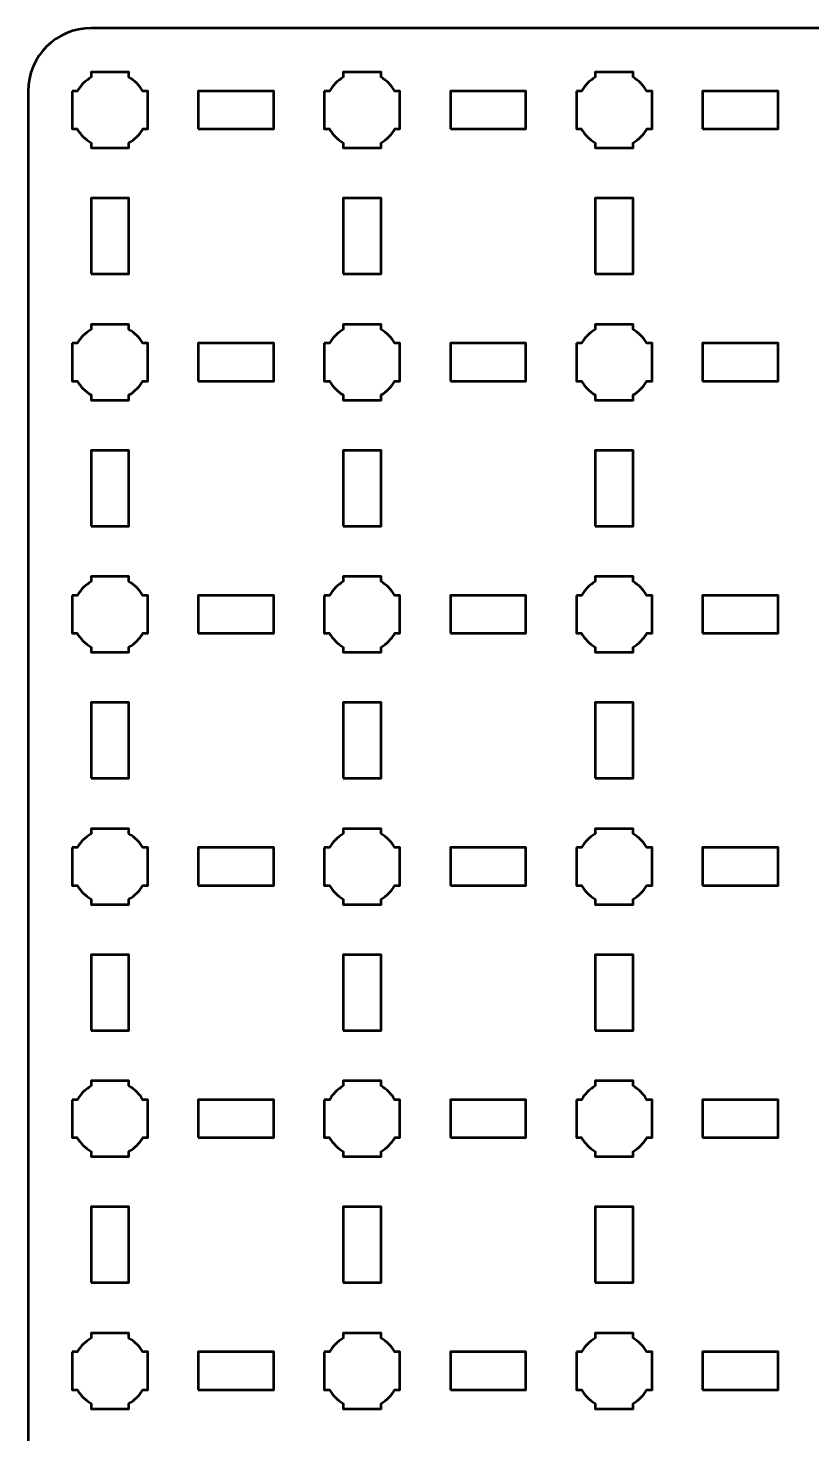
# Model space of a CAD drawing. Header units: centimetres. Extents: x -24.1 to 3.1, y -26.5 to -3.2.
# Drawn here: x -24.15 to -17.93, y -14.35 to -3.2 of the extents above; entities that cross this region are included whole.
import ezdxf

# ---------------------------------------------------------------- set-up
doc = ezdxf.new("R2010")
doc.units = ezdxf.units.CM
doc.header["$MEASUREMENT"] = 0
doc.layers.add('Layer 1', color=7, linetype='Continuous')

msp = doc.modelspace()

# ---------------------------------------------------------------- linework, layer by layer
at = {"layer": 'Layer 1', "lineweight": 53}
for points in [[(-22.8, -4), (-22.2, -4), (-22.2, -3.7), (-22.8, -3.7), (-22.8, -4)], [(-20.8, -4), (-20.2, -4), (-20.2, -3.7), (-20.8, -3.7), (-20.8, -4)], [(-18.8, -4), (-18.2, -4), (-18.2, -3.7), (-18.8, -3.7), (-18.8, -4)], [(-23.65, -5.15), (-23.35, -5.15), (-23.35, -4.55), (-23.65, -4.55), (-23.65, -5.15)], [(-21.65, -5.15), (-21.35, -5.15), (-21.35, -4.55), (-21.65, -4.55), (-21.65, -5.15)], [(-19.65, -5.15), (-19.35, -5.15), (-19.35, -4.55), (-19.65, -4.55), (-19.65, -5.15)], [(-22.8, -6), (-22.2, -6), (-22.2, -5.7), (-22.8, -5.7), (-22.8, -6)], [(-20.8, -6), (-20.2, -6), (-20.2, -5.7), (-20.8, -5.7), (-20.8, -6)], [(-18.8, -6), (-18.2, -6), (-18.2, -5.7), (-18.8, -5.7), (-18.8, -6)], [(-23.65, -7.15), (-23.35, -7.15), (-23.35, -6.55), (-23.65, -6.55), (-23.65, -7.15)], [(-21.65, -7.15), (-21.35, -7.15), (-21.35, -6.55), (-21.65, -6.55), (-21.65, -7.15)], [(-19.65, -7.15), (-19.35, -7.15), (-19.35, -6.55), (-19.65, -6.55), (-19.65, -7.15)], [(-22.8, -8), (-22.2, -8), (-22.2, -7.7), (-22.8, -7.7), (-22.8, -8)], [(-20.8, -8), (-20.2, -8), (-20.2, -7.7), (-20.8, -7.7), (-20.8, -8)], [(-18.8, -8), (-18.2, -8), (-18.2, -7.7), (-18.8, -7.7), (-18.8, -8)], [(-23.65, -9.15), (-23.35, -9.15), (-23.35, -8.55), (-23.65, -8.55), (-23.65, -9.15)], [(-21.65, -9.15), (-21.35, -9.15), (-21.35, -8.55), (-21.65, -8.55), (-21.65, -9.15)], [(-19.65, -9.15), (-19.35, -9.15), (-19.35, -8.55), (-19.65, -8.55), (-19.65, -9.15)], [(-22.8, -10), (-22.2, -10), (-22.2, -9.7), (-22.8, -9.7), (-22.8, -10)], [(-20.8, -10), (-20.2, -10), (-20.2, -9.7), (-20.8, -9.7), (-20.8, -10)], [(-18.8, -10), (-18.2, -10), (-18.2, -9.7), (-18.8, -9.7), (-18.8, -10)], [(-23.65, -11.15), (-23.35, -11.15), (-23.35, -10.55), (-23.65, -10.55), (-23.65, -11.15)], [(-21.65, -11.15), (-21.35, -11.15), (-21.35, -10.55), (-21.65, -10.55), (-21.65, -11.15)], [(-19.65, -11.15), (-19.35, -11.15), (-19.35, -10.55), (-19.65, -10.55), (-19.65, -11.15)], [(-22.8, -12), (-22.2, -12), (-22.2, -11.7), (-22.8, -11.7), (-22.8, -12)], [(-20.8, -12), (-20.2, -12), (-20.2, -11.7), (-20.8, -11.7), (-20.8, -12)], [(-18.8, -12), (-18.2, -12), (-18.2, -11.7), (-18.8, -11.7), (-18.8, -12)], [(-23.65, -13.15), (-23.35, -13.15), (-23.35, -12.55), (-23.65, -12.55), (-23.65, -13.15)], [(-21.65, -13.15), (-21.35, -13.15), (-21.35, -12.55), (-21.65, -12.55), (-21.65, -13.15)], [(-19.65, -13.15), (-19.35, -13.15), (-19.35, -12.55), (-19.65, -12.55), (-19.65, -13.15)], [(-22.8, -14), (-22.2, -14), (-22.2, -13.7), (-22.8, -13.7), (-22.8, -14)], [(-20.8, -14), (-20.2, -14), (-20.2, -13.7), (-20.8, -13.7), (-20.8, -14)], [(-18.8, -14), (-18.2, -14), (-18.2, -13.7), (-18.8, -13.7), (-18.8, -14)]]:
    msp.add_lwpolyline(points, close=True, dxfattribs=at)
for points, knots in [([(-24.15, -26), (-24.15, -26), (-24.15, -3.7), (-24.15, -3.7), (-24.15, -3.7), (-24.15, -3.42391), (-23.92609, -3.2), (-23.65, -3.2), (-23.65, -3.2), (-23.65, -3.2), (2.65, -3.2), (2.65, -3.2), (2.65, -3.2), (2.92609, -3.2), (3.15, -3.42391), (3.15, -3.7), (3.15, -3.7), (3.15, -3.7), (3.15, -26), (3.15, -26), (3.15, -26), (3.15, -26.27609), (2.92609, -26.5), (2.65, -26.5), (2.65, -26.5), (2.65, -26.5), (-23.65, -26.5), (-23.65, -26.5), (-23.65, -26.5), (-23.92609, -26.5), (-24.15, -26.27609), (-24.15, -26)], [0, 0, 0, 0, 0.125, 0.125, 0.125, 0.125, 0.25, 0.25, 0.25, 0.25, 0.375, 0.375, 0.375, 0.375, 0.5, 0.5, 0.5, 0.5, 0.625, 0.625, 0.625, 0.625, 0.75, 0.75, 0.75, 0.75, 0.875, 0.875, 0.875, 0.875, 1, 1, 1, 1]), ([(-23.8, -3.7), (-23.8, -3.7), (-23.75985, -3.7), (-23.75985, -3.7), (-23.75985, -3.7), (-23.7335, -3.65447), (-23.69553, -3.6165), (-23.65, -3.59015), (-23.65, -3.59015), (-23.65, -3.59015), (-23.65, -3.55), (-23.65, -3.55), (-23.65, -3.55), (-23.65, -3.55), (-23.5, -3.55), (-23.5, -3.55), (-23.5, -3.55), (-23.5, -3.55), (-23.35, -3.55), (-23.35, -3.55), (-23.35, -3.55), (-23.35, -3.55), (-23.35, -3.59015), (-23.35, -3.59015), (-23.35, -3.59015), (-23.30447, -3.6165), (-23.2665, -3.65447), (-23.24015, -3.7), (-23.24015, -3.7), (-23.24015, -3.7), (-23.2, -3.7), (-23.2, -3.7), (-23.2, -3.7), (-23.2, -3.7), (-23.2, -3.85), (-23.2, -3.85), (-23.2, -3.85), (-23.2, -3.85), (-23.2, -4), (-23.2, -4), (-23.2, -4), (-23.2, -4), (-23.24015, -4), (-23.24015, -4), (-23.24015, -4), (-23.2665, -4.04553), (-23.30447, -4.0835), (-23.35, -4.10985), (-23.35, -4.10985), (-23.35, -4.10985), (-23.35, -4.15), (-23.35, -4.15), (-23.35, -4.15), (-23.35, -4.15), (-23.5, -4.15), (-23.5, -4.15), (-23.5, -4.15), (-23.5, -4.15), (-23.65, -4.15), (-23.65, -4.15), (-23.65, -4.15), (-23.65, -4.15), (-23.65, -4.10985), (-23.65, -4.10985), (-23.65, -4.10985), (-23.69553, -4.0835), (-23.7335, -4.04553), (-23.75985, -4), (-23.75985, -4), (-23.75985, -4), (-23.8, -4), (-23.8, -4), (-23.8, -4), (-23.8, -4), (-23.8, -3.85), (-23.8, -3.85), (-23.8, -3.85), (-23.8, -3.85), (-23.8, -3.7), (-23.8, -3.7)], [0, 0, 0, 0, 0.05, 0.05, 0.05, 0.05, 0.1, 0.1, 0.1, 0.1, 0.15, 0.15, 0.15, 0.15, 0.2, 0.2, 0.2, 0.2, 0.25, 0.25, 0.25, 0.25, 0.3, 0.3, 0.3, 0.3, 0.35, 0.35, 0.35, 0.35, 0.4, 0.4, 0.4, 0.4, 0.45, 0.45, 0.45, 0.45, 0.5, 0.5, 0.5, 0.5, 0.55, 0.55, 0.55, 0.55, 0.6, 0.6, 0.6, 0.6, 0.65, 0.65, 0.65, 0.65, 0.7, 0.7, 0.7, 0.7, 0.75, 0.75, 0.75, 0.75, 0.8, 0.8, 0.8, 0.8, 0.85, 0.85, 0.85, 0.85, 0.9, 0.9, 0.9, 0.9, 0.95, 0.95, 0.95, 0.95, 1, 1, 1, 1]), ([(-21.8, -3.7), (-21.8, -3.7), (-21.75985, -3.7), (-21.75985, -3.7), (-21.75985, -3.7), (-21.7335, -3.65447), (-21.69553, -3.6165), (-21.65, -3.59015), (-21.65, -3.59015), (-21.65, -3.59015), (-21.65, -3.55), (-21.65, -3.55), (-21.65, -3.55), (-21.65, -3.55), (-21.5, -3.55), (-21.5, -3.55), (-21.5, -3.55), (-21.5, -3.55), (-21.35, -3.55), (-21.35, -3.55), (-21.35, -3.55), (-21.35, -3.55), (-21.35, -3.59015), (-21.35, -3.59015), (-21.35, -3.59015), (-21.30447, -3.6165), (-21.2665, -3.65447), (-21.24015, -3.7), (-21.24015, -3.7), (-21.24015, -3.7), (-21.2, -3.7), (-21.2, -3.7), (-21.2, -3.7), (-21.2, -3.7), (-21.2, -3.85), (-21.2, -3.85), (-21.2, -3.85), (-21.2, -3.85), (-21.2, -4), (-21.2, -4), (-21.2, -4), (-21.2, -4), (-21.24015, -4), (-21.24015, -4), (-21.24015, -4), (-21.2665, -4.04553), (-21.30447, -4.0835), (-21.35, -4.10985), (-21.35, -4.10985), (-21.35, -4.10985), (-21.35, -4.15), (-21.35, -4.15), (-21.35, -4.15), (-21.35, -4.15), (-21.5, -4.15), (-21.5, -4.15), (-21.5, -4.15), (-21.5, -4.15), (-21.65, -4.15), (-21.65, -4.15), (-21.65, -4.15), (-21.65, -4.15), (-21.65, -4.10985), (-21.65, -4.10985), (-21.65, -4.10985), (-21.69553, -4.0835), (-21.7335, -4.04553), (-21.75985, -4), (-21.75985, -4), (-21.75985, -4), (-21.8, -4), (-21.8, -4), (-21.8, -4), (-21.8, -4), (-21.8, -3.85), (-21.8, -3.85), (-21.8, -3.85), (-21.8, -3.85), (-21.8, -3.7), (-21.8, -3.7)], [0, 0, 0, 0, 0.05, 0.05, 0.05, 0.05, 0.1, 0.1, 0.1, 0.1, 0.15, 0.15, 0.15, 0.15, 0.2, 0.2, 0.2, 0.2, 0.25, 0.25, 0.25, 0.25, 0.3, 0.3, 0.3, 0.3, 0.35, 0.35, 0.35, 0.35, 0.4, 0.4, 0.4, 0.4, 0.45, 0.45, 0.45, 0.45, 0.5, 0.5, 0.5, 0.5, 0.55, 0.55, 0.55, 0.55, 0.6, 0.6, 0.6, 0.6, 0.65, 0.65, 0.65, 0.65, 0.7, 0.7, 0.7, 0.7, 0.75, 0.75, 0.75, 0.75, 0.8, 0.8, 0.8, 0.8, 0.85, 0.85, 0.85, 0.85, 0.9, 0.9, 0.9, 0.9, 0.95, 0.95, 0.95, 0.95, 1, 1, 1, 1]), ([(-19.8, -3.7), (-19.8, -3.7), (-19.75985, -3.7), (-19.75985, -3.7), (-19.75985, -3.7), (-19.7335, -3.65447), (-19.69553, -3.6165), (-19.65, -3.59015), (-19.65, -3.59015), (-19.65, -3.59015), (-19.65, -3.55), (-19.65, -3.55), (-19.65, -3.55), (-19.65, -3.55), (-19.5, -3.55), (-19.5, -3.55), (-19.5, -3.55), (-19.5, -3.55), (-19.35, -3.55), (-19.35, -3.55), (-19.35, -3.55), (-19.35, -3.55), (-19.35, -3.59015), (-19.35, -3.59015), (-19.35, -3.59015), (-19.30447, -3.6165), (-19.2665, -3.65447), (-19.24015, -3.7), (-19.24015, -3.7), (-19.24015, -3.7), (-19.2, -3.7), (-19.2, -3.7), (-19.2, -3.7), (-19.2, -3.7), (-19.2, -3.85), (-19.2, -3.85), (-19.2, -3.85), (-19.2, -3.85), (-19.2, -4), (-19.2, -4), (-19.2, -4), (-19.2, -4), (-19.24015, -4), (-19.24015, -4), (-19.24015, -4), (-19.2665, -4.04553), (-19.30447, -4.0835), (-19.35, -4.10985), (-19.35, -4.10985), (-19.35, -4.10985), (-19.35, -4.15), (-19.35, -4.15), (-19.35, -4.15), (-19.35, -4.15), (-19.5, -4.15), (-19.5, -4.15), (-19.5, -4.15), (-19.5, -4.15), (-19.65, -4.15), (-19.65, -4.15), (-19.65, -4.15), (-19.65, -4.15), (-19.65, -4.10985), (-19.65, -4.10985), (-19.65, -4.10985), (-19.69553, -4.0835), (-19.7335, -4.04553), (-19.75985, -4), (-19.75985, -4), (-19.75985, -4), (-19.8, -4), (-19.8, -4), (-19.8, -4), (-19.8, -4), (-19.8, -3.85), (-19.8, -3.85), (-19.8, -3.85), (-19.8, -3.85), (-19.8, -3.7), (-19.8, -3.7)], [0, 0, 0, 0, 0.05, 0.05, 0.05, 0.05, 0.1, 0.1, 0.1, 0.1, 0.15, 0.15, 0.15, 0.15, 0.2, 0.2, 0.2, 0.2, 0.25, 0.25, 0.25, 0.25, 0.3, 0.3, 0.3, 0.3, 0.35, 0.35, 0.35, 0.35, 0.4, 0.4, 0.4, 0.4, 0.45, 0.45, 0.45, 0.45, 0.5, 0.5, 0.5, 0.5, 0.55, 0.55, 0.55, 0.55, 0.6, 0.6, 0.6, 0.6, 0.65, 0.65, 0.65, 0.65, 0.7, 0.7, 0.7, 0.7, 0.75, 0.75, 0.75, 0.75, 0.8, 0.8, 0.8, 0.8, 0.85, 0.85, 0.85, 0.85, 0.9, 0.9, 0.9, 0.9, 0.95, 0.95, 0.95, 0.95, 1, 1, 1, 1]), ([(-23.8, -5.7), (-23.8, -5.7), (-23.75985, -5.7), (-23.75985, -5.7), (-23.75985, -5.7), (-23.7335, -5.65447), (-23.69553, -5.6165), (-23.65, -5.59015), (-23.65, -5.59015), (-23.65, -5.59015), (-23.65, -5.55), (-23.65, -5.55), (-23.65, -5.55), (-23.65, -5.55), (-23.5, -5.55), (-23.5, -5.55), (-23.5, -5.55), (-23.5, -5.55), (-23.35, -5.55), (-23.35, -5.55), (-23.35, -5.55), (-23.35, -5.55), (-23.35, -5.59015), (-23.35, -5.59015), (-23.35, -5.59015), (-23.30447, -5.6165), (-23.2665, -5.65447), (-23.24015, -5.7), (-23.24015, -5.7), (-23.24015, -5.7), (-23.2, -5.7), (-23.2, -5.7), (-23.2, -5.7), (-23.2, -5.7), (-23.2, -5.85), (-23.2, -5.85), (-23.2, -5.85), (-23.2, -5.85), (-23.2, -6), (-23.2, -6), (-23.2, -6), (-23.2, -6), (-23.24015, -6), (-23.24015, -6), (-23.24015, -6), (-23.2665, -6.04553), (-23.30447, -6.0835), (-23.35, -6.10985), (-23.35, -6.10985), (-23.35, -6.10985), (-23.35, -6.15), (-23.35, -6.15), (-23.35, -6.15), (-23.35, -6.15), (-23.5, -6.15), (-23.5, -6.15), (-23.5, -6.15), (-23.5, -6.15), (-23.65, -6.15), (-23.65, -6.15), (-23.65, -6.15), (-23.65, -6.15), (-23.65, -6.10985), (-23.65, -6.10985), (-23.65, -6.10985), (-23.69553, -6.0835), (-23.7335, -6.04553), (-23.75985, -6), (-23.75985, -6), (-23.75985, -6), (-23.8, -6), (-23.8, -6), (-23.8, -6), (-23.8, -6), (-23.8, -5.85), (-23.8, -5.85), (-23.8, -5.85), (-23.8, -5.85), (-23.8, -5.7), (-23.8, -5.7)], [0, 0, 0, 0, 0.05, 0.05, 0.05, 0.05, 0.1, 0.1, 0.1, 0.1, 0.15, 0.15, 0.15, 0.15, 0.2, 0.2, 0.2, 0.2, 0.25, 0.25, 0.25, 0.25, 0.3, 0.3, 0.3, 0.3, 0.35, 0.35, 0.35, 0.35, 0.4, 0.4, 0.4, 0.4, 0.45, 0.45, 0.45, 0.45, 0.5, 0.5, 0.5, 0.5, 0.55, 0.55, 0.55, 0.55, 0.6, 0.6, 0.6, 0.6, 0.65, 0.65, 0.65, 0.65, 0.7, 0.7, 0.7, 0.7, 0.75, 0.75, 0.75, 0.75, 0.8, 0.8, 0.8, 0.8, 0.85, 0.85, 0.85, 0.85, 0.9, 0.9, 0.9, 0.9, 0.95, 0.95, 0.95, 0.95, 1, 1, 1, 1]), ([(-21.8, -5.7), (-21.8, -5.7), (-21.75985, -5.7), (-21.75985, -5.7), (-21.75985, -5.7), (-21.7335, -5.65447), (-21.69553, -5.6165), (-21.65, -5.59015), (-21.65, -5.59015), (-21.65, -5.59015), (-21.65, -5.55), (-21.65, -5.55), (-21.65, -5.55), (-21.65, -5.55), (-21.5, -5.55), (-21.5, -5.55), (-21.5, -5.55), (-21.5, -5.55), (-21.35, -5.55), (-21.35, -5.55), (-21.35, -5.55), (-21.35, -5.55), (-21.35, -5.59015), (-21.35, -5.59015), (-21.35, -5.59015), (-21.30447, -5.6165), (-21.2665, -5.65447), (-21.24015, -5.7), (-21.24015, -5.7), (-21.24015, -5.7), (-21.2, -5.7), (-21.2, -5.7), (-21.2, -5.7), (-21.2, -5.7), (-21.2, -5.85), (-21.2, -5.85), (-21.2, -5.85), (-21.2, -5.85), (-21.2, -6), (-21.2, -6), (-21.2, -6), (-21.2, -6), (-21.24015, -6), (-21.24015, -6), (-21.24015, -6), (-21.2665, -6.04553), (-21.30447, -6.0835), (-21.35, -6.10985), (-21.35, -6.10985), (-21.35, -6.10985), (-21.35, -6.15), (-21.35, -6.15), (-21.35, -6.15), (-21.35, -6.15), (-21.5, -6.15), (-21.5, -6.15), (-21.5, -6.15), (-21.5, -6.15), (-21.65, -6.15), (-21.65, -6.15), (-21.65, -6.15), (-21.65, -6.15), (-21.65, -6.10985), (-21.65, -6.10985), (-21.65, -6.10985), (-21.69553, -6.0835), (-21.7335, -6.04553), (-21.75985, -6), (-21.75985, -6), (-21.75985, -6), (-21.8, -6), (-21.8, -6), (-21.8, -6), (-21.8, -6), (-21.8, -5.85), (-21.8, -5.85), (-21.8, -5.85), (-21.8, -5.85), (-21.8, -5.7), (-21.8, -5.7)], [0, 0, 0, 0, 0.05, 0.05, 0.05, 0.05, 0.1, 0.1, 0.1, 0.1, 0.15, 0.15, 0.15, 0.15, 0.2, 0.2, 0.2, 0.2, 0.25, 0.25, 0.25, 0.25, 0.3, 0.3, 0.3, 0.3, 0.35, 0.35, 0.35, 0.35, 0.4, 0.4, 0.4, 0.4, 0.45, 0.45, 0.45, 0.45, 0.5, 0.5, 0.5, 0.5, 0.55, 0.55, 0.55, 0.55, 0.6, 0.6, 0.6, 0.6, 0.65, 0.65, 0.65, 0.65, 0.7, 0.7, 0.7, 0.7, 0.75, 0.75, 0.75, 0.75, 0.8, 0.8, 0.8, 0.8, 0.85, 0.85, 0.85, 0.85, 0.9, 0.9, 0.9, 0.9, 0.95, 0.95, 0.95, 0.95, 1, 1, 1, 1]), ([(-19.8, -5.7), (-19.8, -5.7), (-19.75985, -5.7), (-19.75985, -5.7), (-19.75985, -5.7), (-19.7335, -5.65447), (-19.69553, -5.6165), (-19.65, -5.59015), (-19.65, -5.59015), (-19.65, -5.59015), (-19.65, -5.55), (-19.65, -5.55), (-19.65, -5.55), (-19.65, -5.55), (-19.5, -5.55), (-19.5, -5.55), (-19.5, -5.55), (-19.5, -5.55), (-19.35, -5.55), (-19.35, -5.55), (-19.35, -5.55), (-19.35, -5.55), (-19.35, -5.59015), (-19.35, -5.59015), (-19.35, -5.59015), (-19.30447, -5.6165), (-19.2665, -5.65447), (-19.24015, -5.7), (-19.24015, -5.7), (-19.24015, -5.7), (-19.2, -5.7), (-19.2, -5.7), (-19.2, -5.7), (-19.2, -5.7), (-19.2, -5.85), (-19.2, -5.85), (-19.2, -5.85), (-19.2, -5.85), (-19.2, -6), (-19.2, -6), (-19.2, -6), (-19.2, -6), (-19.24015, -6), (-19.24015, -6), (-19.24015, -6), (-19.2665, -6.04553), (-19.30447, -6.0835), (-19.35, -6.10985), (-19.35, -6.10985), (-19.35, -6.10985), (-19.35, -6.15), (-19.35, -6.15), (-19.35, -6.15), (-19.35, -6.15), (-19.5, -6.15), (-19.5, -6.15), (-19.5, -6.15), (-19.5, -6.15), (-19.65, -6.15), (-19.65, -6.15), (-19.65, -6.15), (-19.65, -6.15), (-19.65, -6.10985), (-19.65, -6.10985), (-19.65, -6.10985), (-19.69553, -6.0835), (-19.7335, -6.04553), (-19.75985, -6), (-19.75985, -6), (-19.75985, -6), (-19.8, -6), (-19.8, -6), (-19.8, -6), (-19.8, -6), (-19.8, -5.85), (-19.8, -5.85), (-19.8, -5.85), (-19.8, -5.85), (-19.8, -5.7), (-19.8, -5.7)], [0, 0, 0, 0, 0.05, 0.05, 0.05, 0.05, 0.1, 0.1, 0.1, 0.1, 0.15, 0.15, 0.15, 0.15, 0.2, 0.2, 0.2, 0.2, 0.25, 0.25, 0.25, 0.25, 0.3, 0.3, 0.3, 0.3, 0.35, 0.35, 0.35, 0.35, 0.4, 0.4, 0.4, 0.4, 0.45, 0.45, 0.45, 0.45, 0.5, 0.5, 0.5, 0.5, 0.55, 0.55, 0.55, 0.55, 0.6, 0.6, 0.6, 0.6, 0.65, 0.65, 0.65, 0.65, 0.7, 0.7, 0.7, 0.7, 0.75, 0.75, 0.75, 0.75, 0.8, 0.8, 0.8, 0.8, 0.85, 0.85, 0.85, 0.85, 0.9, 0.9, 0.9, 0.9, 0.95, 0.95, 0.95, 0.95, 1, 1, 1, 1]), ([(-23.8, -7.7), (-23.8, -7.7), (-23.75985, -7.7), (-23.75985, -7.7), (-23.75985, -7.7), (-23.7335, -7.65447), (-23.69553, -7.6165), (-23.65, -7.59015), (-23.65, -7.59015), (-23.65, -7.59015), (-23.65, -7.55), (-23.65, -7.55), (-23.65, -7.55), (-23.65, -7.55), (-23.5, -7.55), (-23.5, -7.55), (-23.5, -7.55), (-23.5, -7.55), (-23.35, -7.55), (-23.35, -7.55), (-23.35, -7.55), (-23.35, -7.55), (-23.35, -7.59015), (-23.35, -7.59015), (-23.35, -7.59015), (-23.30447, -7.6165), (-23.2665, -7.65447), (-23.24015, -7.7), (-23.24015, -7.7), (-23.24015, -7.7), (-23.2, -7.7), (-23.2, -7.7), (-23.2, -7.7), (-23.2, -7.7), (-23.2, -7.85), (-23.2, -7.85), (-23.2, -7.85), (-23.2, -7.85), (-23.2, -8), (-23.2, -8), (-23.2, -8), (-23.2, -8), (-23.24015, -8), (-23.24015, -8), (-23.24015, -8), (-23.2665, -8.04553), (-23.30447, -8.0835), (-23.35, -8.10985), (-23.35, -8.10985), (-23.35, -8.10985), (-23.35, -8.15), (-23.35, -8.15), (-23.35, -8.15), (-23.35, -8.15), (-23.5, -8.15), (-23.5, -8.15), (-23.5, -8.15), (-23.5, -8.15), (-23.65, -8.15), (-23.65, -8.15), (-23.65, -8.15), (-23.65, -8.15), (-23.65, -8.10985), (-23.65, -8.10985), (-23.65, -8.10985), (-23.69553, -8.0835), (-23.7335, -8.04553), (-23.75985, -8), (-23.75985, -8), (-23.75985, -8), (-23.8, -8), (-23.8, -8), (-23.8, -8), (-23.8, -8), (-23.8, -7.85), (-23.8, -7.85), (-23.8, -7.85), (-23.8, -7.85), (-23.8, -7.7), (-23.8, -7.7)], [0, 0, 0, 0, 0.05, 0.05, 0.05, 0.05, 0.1, 0.1, 0.1, 0.1, 0.15, 0.15, 0.15, 0.15, 0.2, 0.2, 0.2, 0.2, 0.25, 0.25, 0.25, 0.25, 0.3, 0.3, 0.3, 0.3, 0.35, 0.35, 0.35, 0.35, 0.4, 0.4, 0.4, 0.4, 0.45, 0.45, 0.45, 0.45, 0.5, 0.5, 0.5, 0.5, 0.55, 0.55, 0.55, 0.55, 0.6, 0.6, 0.6, 0.6, 0.65, 0.65, 0.65, 0.65, 0.7, 0.7, 0.7, 0.7, 0.75, 0.75, 0.75, 0.75, 0.8, 0.8, 0.8, 0.8, 0.85, 0.85, 0.85, 0.85, 0.9, 0.9, 0.9, 0.9, 0.95, 0.95, 0.95, 0.95, 1, 1, 1, 1]), ([(-21.8, -7.7), (-21.8, -7.7), (-21.75985, -7.7), (-21.75985, -7.7), (-21.75985, -7.7), (-21.7335, -7.65447), (-21.69553, -7.6165), (-21.65, -7.59015), (-21.65, -7.59015), (-21.65, -7.59015), (-21.65, -7.55), (-21.65, -7.55), (-21.65, -7.55), (-21.65, -7.55), (-21.5, -7.55), (-21.5, -7.55), (-21.5, -7.55), (-21.5, -7.55), (-21.35, -7.55), (-21.35, -7.55), (-21.35, -7.55), (-21.35, -7.55), (-21.35, -7.59015), (-21.35, -7.59015), (-21.35, -7.59015), (-21.30447, -7.6165), (-21.2665, -7.65447), (-21.24015, -7.7), (-21.24015, -7.7), (-21.24015, -7.7), (-21.2, -7.7), (-21.2, -7.7), (-21.2, -7.7), (-21.2, -7.7), (-21.2, -7.85), (-21.2, -7.85), (-21.2, -7.85), (-21.2, -7.85), (-21.2, -8), (-21.2, -8), (-21.2, -8), (-21.2, -8), (-21.24015, -8), (-21.24015, -8), (-21.24015, -8), (-21.2665, -8.04553), (-21.30447, -8.0835), (-21.35, -8.10985), (-21.35, -8.10985), (-21.35, -8.10985), (-21.35, -8.15), (-21.35, -8.15), (-21.35, -8.15), (-21.35, -8.15), (-21.5, -8.15), (-21.5, -8.15), (-21.5, -8.15), (-21.5, -8.15), (-21.65, -8.15), (-21.65, -8.15), (-21.65, -8.15), (-21.65, -8.15), (-21.65, -8.10985), (-21.65, -8.10985), (-21.65, -8.10985), (-21.69553, -8.0835), (-21.7335, -8.04553), (-21.75985, -8), (-21.75985, -8), (-21.75985, -8), (-21.8, -8), (-21.8, -8), (-21.8, -8), (-21.8, -8), (-21.8, -7.85), (-21.8, -7.85), (-21.8, -7.85), (-21.8, -7.85), (-21.8, -7.7), (-21.8, -7.7)], [0, 0, 0, 0, 0.05, 0.05, 0.05, 0.05, 0.1, 0.1, 0.1, 0.1, 0.15, 0.15, 0.15, 0.15, 0.2, 0.2, 0.2, 0.2, 0.25, 0.25, 0.25, 0.25, 0.3, 0.3, 0.3, 0.3, 0.35, 0.35, 0.35, 0.35, 0.4, 0.4, 0.4, 0.4, 0.45, 0.45, 0.45, 0.45, 0.5, 0.5, 0.5, 0.5, 0.55, 0.55, 0.55, 0.55, 0.6, 0.6, 0.6, 0.6, 0.65, 0.65, 0.65, 0.65, 0.7, 0.7, 0.7, 0.7, 0.75, 0.75, 0.75, 0.75, 0.8, 0.8, 0.8, 0.8, 0.85, 0.85, 0.85, 0.85, 0.9, 0.9, 0.9, 0.9, 0.95, 0.95, 0.95, 0.95, 1, 1, 1, 1]), ([(-19.8, -7.7), (-19.8, -7.7), (-19.75985, -7.7), (-19.75985, -7.7), (-19.75985, -7.7), (-19.7335, -7.65447), (-19.69553, -7.6165), (-19.65, -7.59015), (-19.65, -7.59015), (-19.65, -7.59015), (-19.65, -7.55), (-19.65, -7.55), (-19.65, -7.55), (-19.65, -7.55), (-19.5, -7.55), (-19.5, -7.55), (-19.5, -7.55), (-19.5, -7.55), (-19.35, -7.55), (-19.35, -7.55), (-19.35, -7.55), (-19.35, -7.55), (-19.35, -7.59015), (-19.35, -7.59015), (-19.35, -7.59015), (-19.30447, -7.6165), (-19.2665, -7.65447), (-19.24015, -7.7), (-19.24015, -7.7), (-19.24015, -7.7), (-19.2, -7.7), (-19.2, -7.7), (-19.2, -7.7), (-19.2, -7.7), (-19.2, -7.85), (-19.2, -7.85), (-19.2, -7.85), (-19.2, -7.85), (-19.2, -8), (-19.2, -8), (-19.2, -8), (-19.2, -8), (-19.24015, -8), (-19.24015, -8), (-19.24015, -8), (-19.2665, -8.04553), (-19.30447, -8.0835), (-19.35, -8.10985), (-19.35, -8.10985), (-19.35, -8.10985), (-19.35, -8.15), (-19.35, -8.15), (-19.35, -8.15), (-19.35, -8.15), (-19.5, -8.15), (-19.5, -8.15), (-19.5, -8.15), (-19.5, -8.15), (-19.65, -8.15), (-19.65, -8.15), (-19.65, -8.15), (-19.65, -8.15), (-19.65, -8.10985), (-19.65, -8.10985), (-19.65, -8.10985), (-19.69553, -8.0835), (-19.7335, -8.04553), (-19.75985, -8), (-19.75985, -8), (-19.75985, -8), (-19.8, -8), (-19.8, -8), (-19.8, -8), (-19.8, -8), (-19.8, -7.85), (-19.8, -7.85), (-19.8, -7.85), (-19.8, -7.85), (-19.8, -7.7), (-19.8, -7.7)], [0, 0, 0, 0, 0.05, 0.05, 0.05, 0.05, 0.1, 0.1, 0.1, 0.1, 0.15, 0.15, 0.15, 0.15, 0.2, 0.2, 0.2, 0.2, 0.25, 0.25, 0.25, 0.25, 0.3, 0.3, 0.3, 0.3, 0.35, 0.35, 0.35, 0.35, 0.4, 0.4, 0.4, 0.4, 0.45, 0.45, 0.45, 0.45, 0.5, 0.5, 0.5, 0.5, 0.55, 0.55, 0.55, 0.55, 0.6, 0.6, 0.6, 0.6, 0.65, 0.65, 0.65, 0.65, 0.7, 0.7, 0.7, 0.7, 0.75, 0.75, 0.75, 0.75, 0.8, 0.8, 0.8, 0.8, 0.85, 0.85, 0.85, 0.85, 0.9, 0.9, 0.9, 0.9, 0.95, 0.95, 0.95, 0.95, 1, 1, 1, 1]), ([(-23.8, -9.7), (-23.8, -9.7), (-23.75985, -9.7), (-23.75985, -9.7), (-23.75985, -9.7), (-23.7335, -9.65447), (-23.69553, -9.6165), (-23.65, -9.59015), (-23.65, -9.59015), (-23.65, -9.59015), (-23.65, -9.55), (-23.65, -9.55), (-23.65, -9.55), (-23.65, -9.55), (-23.5, -9.55), (-23.5, -9.55), (-23.5, -9.55), (-23.5, -9.55), (-23.35, -9.55), (-23.35, -9.55), (-23.35, -9.55), (-23.35, -9.55), (-23.35, -9.59015), (-23.35, -9.59015), (-23.35, -9.59015), (-23.30447, -9.6165), (-23.2665, -9.65447), (-23.24015, -9.7), (-23.24015, -9.7), (-23.24015, -9.7), (-23.2, -9.7), (-23.2, -9.7), (-23.2, -9.7), (-23.2, -9.7), (-23.2, -9.85), (-23.2, -9.85), (-23.2, -9.85), (-23.2, -9.85), (-23.2, -10), (-23.2, -10), (-23.2, -10), (-23.2, -10), (-23.24015, -10), (-23.24015, -10), (-23.24015, -10), (-23.2665, -10.04553), (-23.30447, -10.0835), (-23.35, -10.10985), (-23.35, -10.10985), (-23.35, -10.10985), (-23.35, -10.15), (-23.35, -10.15), (-23.35, -10.15), (-23.35, -10.15), (-23.5, -10.15), (-23.5, -10.15), (-23.5, -10.15), (-23.5, -10.15), (-23.65, -10.15), (-23.65, -10.15), (-23.65, -10.15), (-23.65, -10.15), (-23.65, -10.10985), (-23.65, -10.10985), (-23.65, -10.10985), (-23.69553, -10.0835), (-23.7335, -10.04553), (-23.75985, -10), (-23.75985, -10), (-23.75985, -10), (-23.8, -10), (-23.8, -10), (-23.8, -10), (-23.8, -10), (-23.8, -9.85), (-23.8, -9.85), (-23.8, -9.85), (-23.8, -9.85), (-23.8, -9.7), (-23.8, -9.7)], [0, 0, 0, 0, 0.05, 0.05, 0.05, 0.05, 0.1, 0.1, 0.1, 0.1, 0.15, 0.15, 0.15, 0.15, 0.2, 0.2, 0.2, 0.2, 0.25, 0.25, 0.25, 0.25, 0.3, 0.3, 0.3, 0.3, 0.35, 0.35, 0.35, 0.35, 0.4, 0.4, 0.4, 0.4, 0.45, 0.45, 0.45, 0.45, 0.5, 0.5, 0.5, 0.5, 0.55, 0.55, 0.55, 0.55, 0.6, 0.6, 0.6, 0.6, 0.65, 0.65, 0.65, 0.65, 0.7, 0.7, 0.7, 0.7, 0.75, 0.75, 0.75, 0.75, 0.8, 0.8, 0.8, 0.8, 0.85, 0.85, 0.85, 0.85, 0.9, 0.9, 0.9, 0.9, 0.95, 0.95, 0.95, 0.95, 1, 1, 1, 1]), ([(-21.8, -9.7), (-21.8, -9.7), (-21.75985, -9.7), (-21.75985, -9.7), (-21.75985, -9.7), (-21.7335, -9.65447), (-21.69553, -9.6165), (-21.65, -9.59015), (-21.65, -9.59015), (-21.65, -9.59015), (-21.65, -9.55), (-21.65, -9.55), (-21.65, -9.55), (-21.65, -9.55), (-21.5, -9.55), (-21.5, -9.55), (-21.5, -9.55), (-21.5, -9.55), (-21.35, -9.55), (-21.35, -9.55), (-21.35, -9.55), (-21.35, -9.55), (-21.35, -9.59015), (-21.35, -9.59015), (-21.35, -9.59015), (-21.30447, -9.6165), (-21.2665, -9.65447), (-21.24015, -9.7), (-21.24015, -9.7), (-21.24015, -9.7), (-21.2, -9.7), (-21.2, -9.7), (-21.2, -9.7), (-21.2, -9.7), (-21.2, -9.85), (-21.2, -9.85), (-21.2, -9.85), (-21.2, -9.85), (-21.2, -10), (-21.2, -10), (-21.2, -10), (-21.2, -10), (-21.24015, -10), (-21.24015, -10), (-21.24015, -10), (-21.2665, -10.04553), (-21.30447, -10.0835), (-21.35, -10.10985), (-21.35, -10.10985), (-21.35, -10.10985), (-21.35, -10.15), (-21.35, -10.15), (-21.35, -10.15), (-21.35, -10.15), (-21.5, -10.15), (-21.5, -10.15), (-21.5, -10.15), (-21.5, -10.15), (-21.65, -10.15), (-21.65, -10.15), (-21.65, -10.15), (-21.65, -10.15), (-21.65, -10.10985), (-21.65, -10.10985), (-21.65, -10.10985), (-21.69553, -10.0835), (-21.7335, -10.04553), (-21.75985, -10), (-21.75985, -10), (-21.75985, -10), (-21.8, -10), (-21.8, -10), (-21.8, -10), (-21.8, -10), (-21.8, -9.85), (-21.8, -9.85), (-21.8, -9.85), (-21.8, -9.85), (-21.8, -9.7), (-21.8, -9.7)], [0, 0, 0, 0, 0.05, 0.05, 0.05, 0.05, 0.1, 0.1, 0.1, 0.1, 0.15, 0.15, 0.15, 0.15, 0.2, 0.2, 0.2, 0.2, 0.25, 0.25, 0.25, 0.25, 0.3, 0.3, 0.3, 0.3, 0.35, 0.35, 0.35, 0.35, 0.4, 0.4, 0.4, 0.4, 0.45, 0.45, 0.45, 0.45, 0.5, 0.5, 0.5, 0.5, 0.55, 0.55, 0.55, 0.55, 0.6, 0.6, 0.6, 0.6, 0.65, 0.65, 0.65, 0.65, 0.7, 0.7, 0.7, 0.7, 0.75, 0.75, 0.75, 0.75, 0.8, 0.8, 0.8, 0.8, 0.85, 0.85, 0.85, 0.85, 0.9, 0.9, 0.9, 0.9, 0.95, 0.95, 0.95, 0.95, 1, 1, 1, 1]), ([(-19.8, -9.7), (-19.8, -9.7), (-19.75985, -9.7), (-19.75985, -9.7), (-19.75985, -9.7), (-19.7335, -9.65447), (-19.69553, -9.6165), (-19.65, -9.59015), (-19.65, -9.59015), (-19.65, -9.59015), (-19.65, -9.55), (-19.65, -9.55), (-19.65, -9.55), (-19.65, -9.55), (-19.5, -9.55), (-19.5, -9.55), (-19.5, -9.55), (-19.5, -9.55), (-19.35, -9.55), (-19.35, -9.55), (-19.35, -9.55), (-19.35, -9.55), (-19.35, -9.59015), (-19.35, -9.59015), (-19.35, -9.59015), (-19.30447, -9.6165), (-19.2665, -9.65447), (-19.24015, -9.7), (-19.24015, -9.7), (-19.24015, -9.7), (-19.2, -9.7), (-19.2, -9.7), (-19.2, -9.7), (-19.2, -9.7), (-19.2, -9.85), (-19.2, -9.85), (-19.2, -9.85), (-19.2, -9.85), (-19.2, -10), (-19.2, -10), (-19.2, -10), (-19.2, -10), (-19.24015, -10), (-19.24015, -10), (-19.24015, -10), (-19.2665, -10.04553), (-19.30447, -10.0835), (-19.35, -10.10985), (-19.35, -10.10985), (-19.35, -10.10985), (-19.35, -10.15), (-19.35, -10.15), (-19.35, -10.15), (-19.35, -10.15), (-19.5, -10.15), (-19.5, -10.15), (-19.5, -10.15), (-19.5, -10.15), (-19.65, -10.15), (-19.65, -10.15), (-19.65, -10.15), (-19.65, -10.15), (-19.65, -10.10985), (-19.65, -10.10985), (-19.65, -10.10985), (-19.69553, -10.0835), (-19.7335, -10.04553), (-19.75985, -10), (-19.75985, -10), (-19.75985, -10), (-19.8, -10), (-19.8, -10), (-19.8, -10), (-19.8, -10), (-19.8, -9.85), (-19.8, -9.85), (-19.8, -9.85), (-19.8, -9.85), (-19.8, -9.7), (-19.8, -9.7)], [0, 0, 0, 0, 0.05, 0.05, 0.05, 0.05, 0.1, 0.1, 0.1, 0.1, 0.15, 0.15, 0.15, 0.15, 0.2, 0.2, 0.2, 0.2, 0.25, 0.25, 0.25, 0.25, 0.3, 0.3, 0.3, 0.3, 0.35, 0.35, 0.35, 0.35, 0.4, 0.4, 0.4, 0.4, 0.45, 0.45, 0.45, 0.45, 0.5, 0.5, 0.5, 0.5, 0.55, 0.55, 0.55, 0.55, 0.6, 0.6, 0.6, 0.6, 0.65, 0.65, 0.65, 0.65, 0.7, 0.7, 0.7, 0.7, 0.75, 0.75, 0.75, 0.75, 0.8, 0.8, 0.8, 0.8, 0.85, 0.85, 0.85, 0.85, 0.9, 0.9, 0.9, 0.9, 0.95, 0.95, 0.95, 0.95, 1, 1, 1, 1]), ([(-23.8, -11.7), (-23.8, -11.7), (-23.75985, -11.7), (-23.75985, -11.7), (-23.75985, -11.7), (-23.7335, -11.65447), (-23.69553, -11.6165), (-23.65, -11.59015), (-23.65, -11.59015), (-23.65, -11.59015), (-23.65, -11.55), (-23.65, -11.55), (-23.65, -11.55), (-23.65, -11.55), (-23.5, -11.55), (-23.5, -11.55), (-23.5, -11.55), (-23.5, -11.55), (-23.35, -11.55), (-23.35, -11.55), (-23.35, -11.55), (-23.35, -11.55), (-23.35, -11.59015), (-23.35, -11.59015), (-23.35, -11.59015), (-23.30447, -11.6165), (-23.2665, -11.65447), (-23.24015, -11.7), (-23.24015, -11.7), (-23.24015, -11.7), (-23.2, -11.7), (-23.2, -11.7), (-23.2, -11.7), (-23.2, -11.7), (-23.2, -11.85), (-23.2, -11.85), (-23.2, -11.85), (-23.2, -11.85), (-23.2, -12), (-23.2, -12), (-23.2, -12), (-23.2, -12), (-23.24015, -12), (-23.24015, -12), (-23.24015, -12), (-23.2665, -12.04553), (-23.30447, -12.0835), (-23.35, -12.10985), (-23.35, -12.10985), (-23.35, -12.10985), (-23.35, -12.15), (-23.35, -12.15), (-23.35, -12.15), (-23.35, -12.15), (-23.5, -12.15), (-23.5, -12.15), (-23.5, -12.15), (-23.5, -12.15), (-23.65, -12.15), (-23.65, -12.15), (-23.65, -12.15), (-23.65, -12.15), (-23.65, -12.10985), (-23.65, -12.10985), (-23.65, -12.10985), (-23.69553, -12.0835), (-23.7335, -12.04553), (-23.75985, -12), (-23.75985, -12), (-23.75985, -12), (-23.8, -12), (-23.8, -12), (-23.8, -12), (-23.8, -12), (-23.8, -11.85), (-23.8, -11.85), (-23.8, -11.85), (-23.8, -11.85), (-23.8, -11.7), (-23.8, -11.7)], [0, 0, 0, 0, 0.05, 0.05, 0.05, 0.05, 0.1, 0.1, 0.1, 0.1, 0.15, 0.15, 0.15, 0.15, 0.2, 0.2, 0.2, 0.2, 0.25, 0.25, 0.25, 0.25, 0.3, 0.3, 0.3, 0.3, 0.35, 0.35, 0.35, 0.35, 0.4, 0.4, 0.4, 0.4, 0.45, 0.45, 0.45, 0.45, 0.5, 0.5, 0.5, 0.5, 0.55, 0.55, 0.55, 0.55, 0.6, 0.6, 0.6, 0.6, 0.65, 0.65, 0.65, 0.65, 0.7, 0.7, 0.7, 0.7, 0.75, 0.75, 0.75, 0.75, 0.8, 0.8, 0.8, 0.8, 0.85, 0.85, 0.85, 0.85, 0.9, 0.9, 0.9, 0.9, 0.95, 0.95, 0.95, 0.95, 1, 1, 1, 1]), ([(-21.8, -11.7), (-21.8, -11.7), (-21.75985, -11.7), (-21.75985, -11.7), (-21.75985, -11.7), (-21.7335, -11.65447), (-21.69553, -11.6165), (-21.65, -11.59015), (-21.65, -11.59015), (-21.65, -11.59015), (-21.65, -11.55), (-21.65, -11.55), (-21.65, -11.55), (-21.65, -11.55), (-21.5, -11.55), (-21.5, -11.55), (-21.5, -11.55), (-21.5, -11.55), (-21.35, -11.55), (-21.35, -11.55), (-21.35, -11.55), (-21.35, -11.55), (-21.35, -11.59015), (-21.35, -11.59015), (-21.35, -11.59015), (-21.30447, -11.6165), (-21.2665, -11.65447), (-21.24015, -11.7), (-21.24015, -11.7), (-21.24015, -11.7), (-21.2, -11.7), (-21.2, -11.7), (-21.2, -11.7), (-21.2, -11.7), (-21.2, -11.85), (-21.2, -11.85), (-21.2, -11.85), (-21.2, -11.85), (-21.2, -12), (-21.2, -12), (-21.2, -12), (-21.2, -12), (-21.24015, -12), (-21.24015, -12), (-21.24015, -12), (-21.2665, -12.04553), (-21.30447, -12.0835), (-21.35, -12.10985), (-21.35, -12.10985), (-21.35, -12.10985), (-21.35, -12.15), (-21.35, -12.15), (-21.35, -12.15), (-21.35, -12.15), (-21.5, -12.15), (-21.5, -12.15), (-21.5, -12.15), (-21.5, -12.15), (-21.65, -12.15), (-21.65, -12.15), (-21.65, -12.15), (-21.65, -12.15), (-21.65, -12.10985), (-21.65, -12.10985), (-21.65, -12.10985), (-21.69553, -12.0835), (-21.7335, -12.04553), (-21.75985, -12), (-21.75985, -12), (-21.75985, -12), (-21.8, -12), (-21.8, -12), (-21.8, -12), (-21.8, -12), (-21.8, -11.85), (-21.8, -11.85), (-21.8, -11.85), (-21.8, -11.85), (-21.8, -11.7), (-21.8, -11.7)], [0, 0, 0, 0, 0.05, 0.05, 0.05, 0.05, 0.1, 0.1, 0.1, 0.1, 0.15, 0.15, 0.15, 0.15, 0.2, 0.2, 0.2, 0.2, 0.25, 0.25, 0.25, 0.25, 0.3, 0.3, 0.3, 0.3, 0.35, 0.35, 0.35, 0.35, 0.4, 0.4, 0.4, 0.4, 0.45, 0.45, 0.45, 0.45, 0.5, 0.5, 0.5, 0.5, 0.55, 0.55, 0.55, 0.55, 0.6, 0.6, 0.6, 0.6, 0.65, 0.65, 0.65, 0.65, 0.7, 0.7, 0.7, 0.7, 0.75, 0.75, 0.75, 0.75, 0.8, 0.8, 0.8, 0.8, 0.85, 0.85, 0.85, 0.85, 0.9, 0.9, 0.9, 0.9, 0.95, 0.95, 0.95, 0.95, 1, 1, 1, 1]), ([(-19.8, -11.7), (-19.8, -11.7), (-19.75985, -11.7), (-19.75985, -11.7), (-19.75985, -11.7), (-19.7335, -11.65447), (-19.69553, -11.6165), (-19.65, -11.59015), (-19.65, -11.59015), (-19.65, -11.59015), (-19.65, -11.55), (-19.65, -11.55), (-19.65, -11.55), (-19.65, -11.55), (-19.5, -11.55), (-19.5, -11.55), (-19.5, -11.55), (-19.5, -11.55), (-19.35, -11.55), (-19.35, -11.55), (-19.35, -11.55), (-19.35, -11.55), (-19.35, -11.59015), (-19.35, -11.59015), (-19.35, -11.59015), (-19.30447, -11.6165), (-19.2665, -11.65447), (-19.24015, -11.7), (-19.24015, -11.7), (-19.24015, -11.7), (-19.2, -11.7), (-19.2, -11.7), (-19.2, -11.7), (-19.2, -11.7), (-19.2, -11.85), (-19.2, -11.85), (-19.2, -11.85), (-19.2, -11.85), (-19.2, -12), (-19.2, -12), (-19.2, -12), (-19.2, -12), (-19.24015, -12), (-19.24015, -12), (-19.24015, -12), (-19.2665, -12.04553), (-19.30447, -12.0835), (-19.35, -12.10985), (-19.35, -12.10985), (-19.35, -12.10985), (-19.35, -12.15), (-19.35, -12.15), (-19.35, -12.15), (-19.35, -12.15), (-19.5, -12.15), (-19.5, -12.15), (-19.5, -12.15), (-19.5, -12.15), (-19.65, -12.15), (-19.65, -12.15), (-19.65, -12.15), (-19.65, -12.15), (-19.65, -12.10985), (-19.65, -12.10985), (-19.65, -12.10985), (-19.69553, -12.0835), (-19.7335, -12.04553), (-19.75985, -12), (-19.75985, -12), (-19.75985, -12), (-19.8, -12), (-19.8, -12), (-19.8, -12), (-19.8, -12), (-19.8, -11.85), (-19.8, -11.85), (-19.8, -11.85), (-19.8, -11.85), (-19.8, -11.7), (-19.8, -11.7)], [0, 0, 0, 0, 0.05, 0.05, 0.05, 0.05, 0.1, 0.1, 0.1, 0.1, 0.15, 0.15, 0.15, 0.15, 0.2, 0.2, 0.2, 0.2, 0.25, 0.25, 0.25, 0.25, 0.3, 0.3, 0.3, 0.3, 0.35, 0.35, 0.35, 0.35, 0.4, 0.4, 0.4, 0.4, 0.45, 0.45, 0.45, 0.45, 0.5, 0.5, 0.5, 0.5, 0.55, 0.55, 0.55, 0.55, 0.6, 0.6, 0.6, 0.6, 0.65, 0.65, 0.65, 0.65, 0.7, 0.7, 0.7, 0.7, 0.75, 0.75, 0.75, 0.75, 0.8, 0.8, 0.8, 0.8, 0.85, 0.85, 0.85, 0.85, 0.9, 0.9, 0.9, 0.9, 0.95, 0.95, 0.95, 0.95, 1, 1, 1, 1]), ([(-23.8, -13.7), (-23.8, -13.7), (-23.75985, -13.7), (-23.75985, -13.7), (-23.75985, -13.7), (-23.7335, -13.65447), (-23.69553, -13.6165), (-23.65, -13.59015), (-23.65, -13.59015), (-23.65, -13.59015), (-23.65, -13.55), (-23.65, -13.55), (-23.65, -13.55), (-23.65, -13.55), (-23.5, -13.55), (-23.5, -13.55), (-23.5, -13.55), (-23.5, -13.55), (-23.35, -13.55), (-23.35, -13.55), (-23.35, -13.55), (-23.35, -13.55), (-23.35, -13.59015), (-23.35, -13.59015), (-23.35, -13.59015), (-23.30447, -13.6165), (-23.2665, -13.65447), (-23.24015, -13.7), (-23.24015, -13.7), (-23.24015, -13.7), (-23.2, -13.7), (-23.2, -13.7), (-23.2, -13.7), (-23.2, -13.7), (-23.2, -13.85), (-23.2, -13.85), (-23.2, -13.85), (-23.2, -13.85), (-23.2, -14), (-23.2, -14), (-23.2, -14), (-23.2, -14), (-23.24015, -14), (-23.24015, -14), (-23.24015, -14), (-23.2665, -14.04553), (-23.30447, -14.0835), (-23.35, -14.10985), (-23.35, -14.10985), (-23.35, -14.10985), (-23.35, -14.15), (-23.35, -14.15), (-23.35, -14.15), (-23.35, -14.15), (-23.5, -14.15), (-23.5, -14.15), (-23.5, -14.15), (-23.5, -14.15), (-23.65, -14.15), (-23.65, -14.15), (-23.65, -14.15), (-23.65, -14.15), (-23.65, -14.10985), (-23.65, -14.10985), (-23.65, -14.10985), (-23.69553, -14.0835), (-23.7335, -14.04553), (-23.75985, -14), (-23.75985, -14), (-23.75985, -14), (-23.8, -14), (-23.8, -14), (-23.8, -14), (-23.8, -14), (-23.8, -13.85), (-23.8, -13.85), (-23.8, -13.85), (-23.8, -13.85), (-23.8, -13.7), (-23.8, -13.7)], [0, 0, 0, 0, 0.05, 0.05, 0.05, 0.05, 0.1, 0.1, 0.1, 0.1, 0.15, 0.15, 0.15, 0.15, 0.2, 0.2, 0.2, 0.2, 0.25, 0.25, 0.25, 0.25, 0.3, 0.3, 0.3, 0.3, 0.35, 0.35, 0.35, 0.35, 0.4, 0.4, 0.4, 0.4, 0.45, 0.45, 0.45, 0.45, 0.5, 0.5, 0.5, 0.5, 0.55, 0.55, 0.55, 0.55, 0.6, 0.6, 0.6, 0.6, 0.65, 0.65, 0.65, 0.65, 0.7, 0.7, 0.7, 0.7, 0.75, 0.75, 0.75, 0.75, 0.8, 0.8, 0.8, 0.8, 0.85, 0.85, 0.85, 0.85, 0.9, 0.9, 0.9, 0.9, 0.95, 0.95, 0.95, 0.95, 1, 1, 1, 1]), ([(-21.8, -13.7), (-21.8, -13.7), (-21.75985, -13.7), (-21.75985, -13.7), (-21.75985, -13.7), (-21.7335, -13.65447), (-21.69553, -13.6165), (-21.65, -13.59015), (-21.65, -13.59015), (-21.65, -13.59015), (-21.65, -13.55), (-21.65, -13.55), (-21.65, -13.55), (-21.65, -13.55), (-21.5, -13.55), (-21.5, -13.55), (-21.5, -13.55), (-21.5, -13.55), (-21.35, -13.55), (-21.35, -13.55), (-21.35, -13.55), (-21.35, -13.55), (-21.35, -13.59015), (-21.35, -13.59015), (-21.35, -13.59015), (-21.30447, -13.6165), (-21.2665, -13.65447), (-21.24015, -13.7), (-21.24015, -13.7), (-21.24015, -13.7), (-21.2, -13.7), (-21.2, -13.7), (-21.2, -13.7), (-21.2, -13.7), (-21.2, -13.85), (-21.2, -13.85), (-21.2, -13.85), (-21.2, -13.85), (-21.2, -14), (-21.2, -14), (-21.2, -14), (-21.2, -14), (-21.24015, -14), (-21.24015, -14), (-21.24015, -14), (-21.2665, -14.04553), (-21.30447, -14.0835), (-21.35, -14.10985), (-21.35, -14.10985), (-21.35, -14.10985), (-21.35, -14.15), (-21.35, -14.15), (-21.35, -14.15), (-21.35, -14.15), (-21.5, -14.15), (-21.5, -14.15), (-21.5, -14.15), (-21.5, -14.15), (-21.65, -14.15), (-21.65, -14.15), (-21.65, -14.15), (-21.65, -14.15), (-21.65, -14.10985), (-21.65, -14.10985), (-21.65, -14.10985), (-21.69553, -14.0835), (-21.7335, -14.04553), (-21.75985, -14), (-21.75985, -14), (-21.75985, -14), (-21.8, -14), (-21.8, -14), (-21.8, -14), (-21.8, -14), (-21.8, -13.85), (-21.8, -13.85), (-21.8, -13.85), (-21.8, -13.85), (-21.8, -13.7), (-21.8, -13.7)], [0, 0, 0, 0, 0.05, 0.05, 0.05, 0.05, 0.1, 0.1, 0.1, 0.1, 0.15, 0.15, 0.15, 0.15, 0.2, 0.2, 0.2, 0.2, 0.25, 0.25, 0.25, 0.25, 0.3, 0.3, 0.3, 0.3, 0.35, 0.35, 0.35, 0.35, 0.4, 0.4, 0.4, 0.4, 0.45, 0.45, 0.45, 0.45, 0.5, 0.5, 0.5, 0.5, 0.55, 0.55, 0.55, 0.55, 0.6, 0.6, 0.6, 0.6, 0.65, 0.65, 0.65, 0.65, 0.7, 0.7, 0.7, 0.7, 0.75, 0.75, 0.75, 0.75, 0.8, 0.8, 0.8, 0.8, 0.85, 0.85, 0.85, 0.85, 0.9, 0.9, 0.9, 0.9, 0.95, 0.95, 0.95, 0.95, 1, 1, 1, 1]), ([(-19.8, -13.7), (-19.8, -13.7), (-19.75985, -13.7), (-19.75985, -13.7), (-19.75985, -13.7), (-19.7335, -13.65447), (-19.69553, -13.6165), (-19.65, -13.59015), (-19.65, -13.59015), (-19.65, -13.59015), (-19.65, -13.55), (-19.65, -13.55), (-19.65, -13.55), (-19.65, -13.55), (-19.5, -13.55), (-19.5, -13.55), (-19.5, -13.55), (-19.5, -13.55), (-19.35, -13.55), (-19.35, -13.55), (-19.35, -13.55), (-19.35, -13.55), (-19.35, -13.59015), (-19.35, -13.59015), (-19.35, -13.59015), (-19.30447, -13.6165), (-19.2665, -13.65447), (-19.24015, -13.7), (-19.24015, -13.7), (-19.24015, -13.7), (-19.2, -13.7), (-19.2, -13.7), (-19.2, -13.7), (-19.2, -13.7), (-19.2, -13.85), (-19.2, -13.85), (-19.2, -13.85), (-19.2, -13.85), (-19.2, -14), (-19.2, -14), (-19.2, -14), (-19.2, -14), (-19.24015, -14), (-19.24015, -14), (-19.24015, -14), (-19.2665, -14.04553), (-19.30447, -14.0835), (-19.35, -14.10985), (-19.35, -14.10985), (-19.35, -14.10985), (-19.35, -14.15), (-19.35, -14.15), (-19.35, -14.15), (-19.35, -14.15), (-19.5, -14.15), (-19.5, -14.15), (-19.5, -14.15), (-19.5, -14.15), (-19.65, -14.15), (-19.65, -14.15), (-19.65, -14.15), (-19.65, -14.15), (-19.65, -14.10985), (-19.65, -14.10985), (-19.65, -14.10985), (-19.69553, -14.0835), (-19.7335, -14.04553), (-19.75985, -14), (-19.75985, -14), (-19.75985, -14), (-19.8, -14), (-19.8, -14), (-19.8, -14), (-19.8, -14), (-19.8, -13.85), (-19.8, -13.85), (-19.8, -13.85), (-19.8, -13.85), (-19.8, -13.7), (-19.8, -13.7)], [0, 0, 0, 0, 0.05, 0.05, 0.05, 0.05, 0.1, 0.1, 0.1, 0.1, 0.15, 0.15, 0.15, 0.15, 0.2, 0.2, 0.2, 0.2, 0.25, 0.25, 0.25, 0.25, 0.3, 0.3, 0.3, 0.3, 0.35, 0.35, 0.35, 0.35, 0.4, 0.4, 0.4, 0.4, 0.45, 0.45, 0.45, 0.45, 0.5, 0.5, 0.5, 0.5, 0.55, 0.55, 0.55, 0.55, 0.6, 0.6, 0.6, 0.6, 0.65, 0.65, 0.65, 0.65, 0.7, 0.7, 0.7, 0.7, 0.75, 0.75, 0.75, 0.75, 0.8, 0.8, 0.8, 0.8, 0.85, 0.85, 0.85, 0.85, 0.9, 0.9, 0.9, 0.9, 0.95, 0.95, 0.95, 0.95, 1, 1, 1, 1])]:
    msp.add_open_spline(points, degree=3, knots=knots, dxfattribs=at)

doc.saveas('drawing.dxf')
